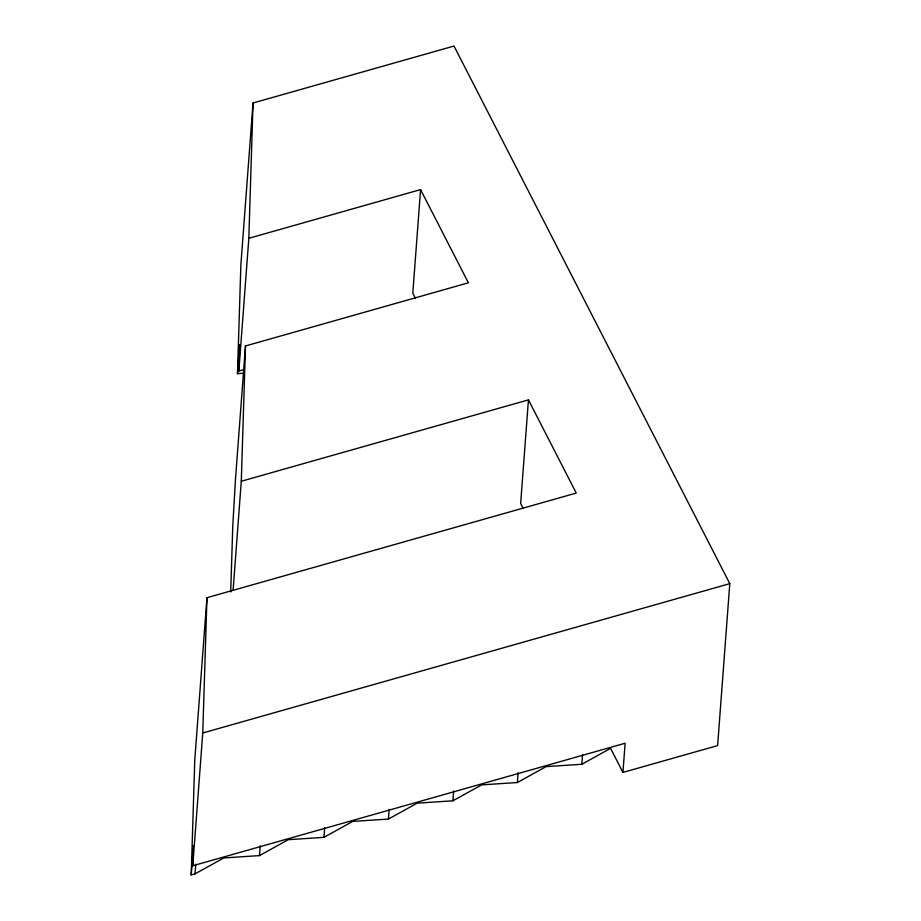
<?xml version="1.0" encoding="UTF-8"?>
<svg xmlns="http://www.w3.org/2000/svg" width="921" height="921" viewBox="0 0 921 921"><rect width="100%" height="100%" fill="white"/><g stroke="black" fill="none" stroke-linecap="round" stroke-linejoin="round"><path stroke-width="1.38" d="M243.179 373.304L237.48 373.684L240.865 264.937L253.033 102.991L454.007 46.05L729.789 583.649L717.62 745.596L622.93 772.42L610.588 748.347L581.83 764.269L546.118 766.617L517.36 782.528L481.648 784.888L452.89 800.798L417.178 803.158L388.432 819.068L352.72 821.417L323.962 837.339L288.25 839.687L259.492 855.597L223.78 857.958L195.022 873.868L191.211 874.95L194.792 759.652L206.96 597.706L576.247 493.069L528.447 399.875L241.29 481.246L233.105 590.165M622.93 772.42L625.129 743.247L192.777 865.763L193.398 845.777L191.211 874.95M192.777 865.763L202.758 732.989L206.96 597.706M230.711 591.915L232.748 526.409L235.511 478.724L245.493 345.962L468.386 282.805L420.575 189.611L248.831 238.286L238.85 371.048L244.376 369.482M238.85 371.048L239.679 344.512L237.48 373.684M241.29 481.246L245.493 345.962M248.831 238.286L253.033 102.991M195.022 873.868L195.759 864.14M259.492 855.597L260.217 845.881M323.962 837.339L324.687 827.611M420.575 189.611L412.792 293.212L415.406 298.312M388.432 819.068L389.157 809.34M452.89 800.798L453.627 791.07M528.447 399.875L520.653 503.476L523.278 508.576M517.36 782.528L518.097 772.811M581.83 764.269L582.556 754.541M202.758 732.989L729.789 583.649"/></g></svg>
